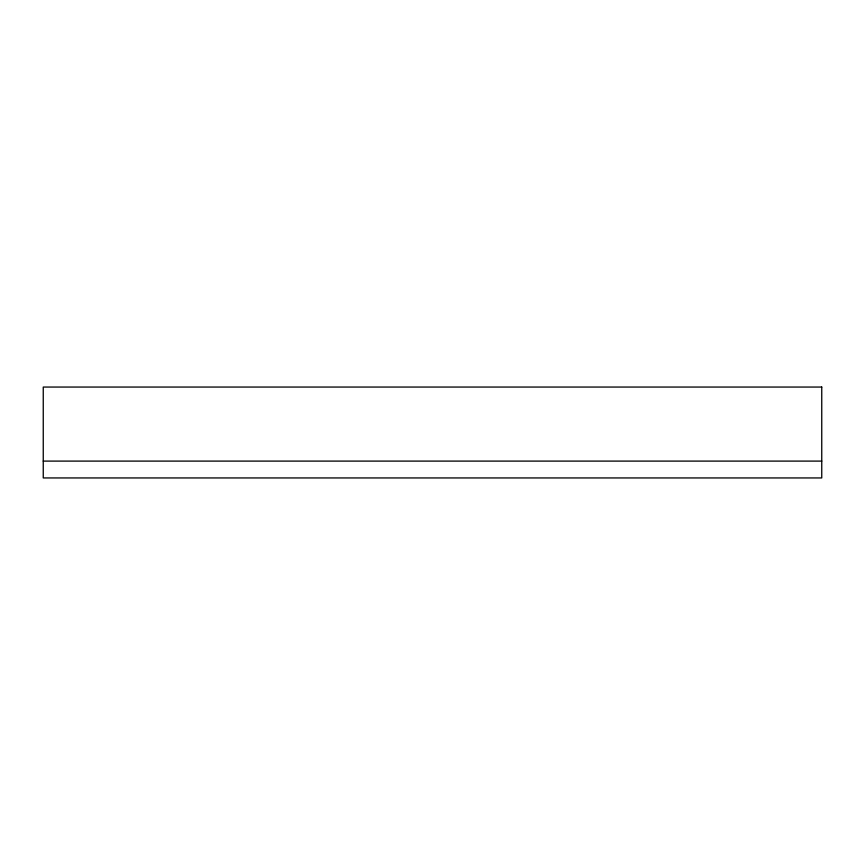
<?xml version="1.0" encoding="UTF-8"?>
<svg xmlns="http://www.w3.org/2000/svg" width="865" height="865" viewBox="0 0 865 865"><rect width="100%" height="100%" fill="white"/><g stroke="black" fill="none" stroke-linecap="round" stroke-linejoin="round"><path stroke-width="1.3" d="M43.25 461.099L821.75 461.099M821.75 387.055L43.25 387.055L43.25 477.945L821.75 477.945L821.75 387.055"/></g></svg>
